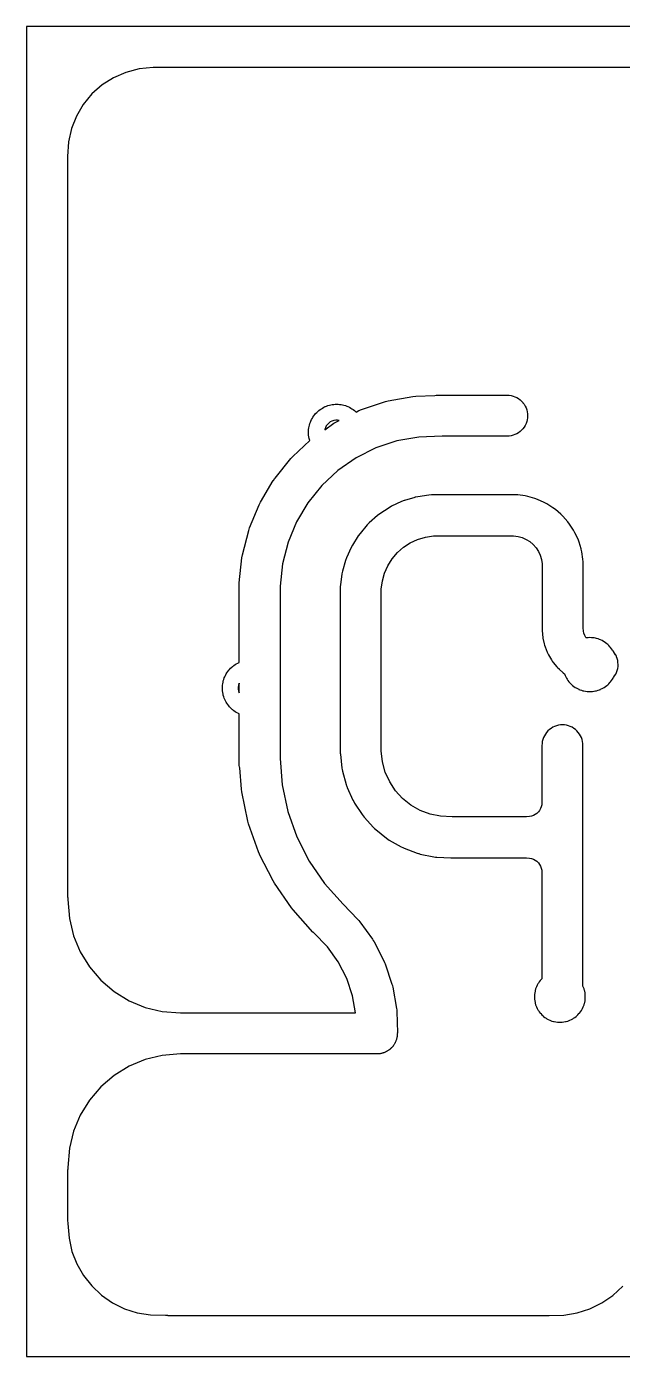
# Model space of a CAD drawing. Header units: inches. Extents: x -0.5 to 10, y -2.4 to 3.9.
# Drawn here: x 5.189 to 6.92, y -0.011 to 3.849 of the extents above; entities that cross this region are included whole.
import ezdxf

# ---------------------------------------------------------------- set-up
doc = ezdxf.new("R2010")
doc.units = ezdxf.units.IN

msp = doc.modelspace()

# ---------------------------------------------------------------- linework, layer by layer
for points in [[(9.9931, 3.8488), (5.19, 3.8488), (5.189951, 3.848798), (5.189902, 3.84879), (5.189855, 3.848778), (5.189809, 3.848762), (5.189764, 3.848741), (5.189722, 3.848716), (5.189683, 3.848687), (5.189646, 3.848654), (5.189613, 3.848617), (5.189584, 3.848578), (5.189559, 3.848536), (5.189538, 3.848491), (5.189522, 3.848445), (5.18951, 3.848398), (5.189502, 3.848349), (5.1895, 3.8483), (5.1895, -0.01), (5.189502, -0.010049), (5.18951, -0.010098), (5.189522, -0.010145), (5.189538, -0.010191), (5.189559, -0.010236), (5.189584, -0.010278), (5.189613, -0.010317), (5.189646, -0.010354), (5.189683, -0.010387), (5.189722, -0.010416), (5.189764, -0.010441), (5.189809, -0.010462), (5.189855, -0.010478), (5.189902, -0.01049), (5.189951, -0.010498), (5.19, -0.0105), (9.9931, -0.0105)], [(8.114322, 3.7297), (5.55754, 3.7297), (5.516041, 3.725773), (5.477999, 3.716002), (5.441954, 3.700399), (5.408793, 3.67935), (5.379333, 3.653373), (5.354299, 3.623107), (5.334309, 3.589297), (5.319853, 3.552776), (5.311289, 3.514444), (5.3086, 3.471636), (5.3086, 1.32214), (5.308818, 1.321193), (5.308823, 1.321167), (5.308826, 1.321144), (5.309564, 1.315397), (5.309565, 1.315384), (5.309566, 1.315372), (5.313926, 1.259974), (5.325805, 1.210496), (5.345277, 1.163486), (5.371863, 1.120101), (5.404909, 1.081409), (5.443601, 1.048363), (5.486986, 1.021777), (5.533996, 1.002305), (5.583474, 0.990426), (5.63654, 0.98625), (6.145114, 0.98625), (6.13631, 1.035894), (6.119204, 1.08665), (6.094726, 1.134291), (6.063412, 1.177768), (6.022877, 1.219313), (6.022871, 1.219319), (6.02286, 1.219331), (6.022107, 1.220182), (6.021306, 1.220988), (6.021296, 1.220997), (6.021289, 1.221005), (5.963307, 1.285261), (5.963299, 1.28527), (5.963286, 1.285286), (5.958473, 1.291383), (5.958462, 1.291396), (5.958453, 1.291409), (5.909408, 1.36272), (5.909398, 1.362734), (5.90939, 1.362747), (5.905419, 1.369422), (5.90541, 1.369439), (5.905403, 1.369451), (5.866141, 1.446581), (5.866133, 1.446596), (5.866127, 1.446611), (5.863066, 1.453749), (5.86306, 1.453766), (5.863054, 1.45378), (5.834254, 1.535396), (5.83425, 1.535408), (5.834244, 1.535427), (5.832147, 1.542905), (5.832142, 1.542926), (5.832139, 1.542937), (5.814299, 1.627627), (5.814296, 1.627646), (5.814294, 1.627659), (5.813196, 1.635348), (5.813194, 1.635366), (5.813193, 1.63538), (5.808473, 1.697371), (5.8079, 1.699658), (5.807894, 1.699683), (5.80789, 1.699707), (5.80704, 1.705439), (5.807037, 1.705461), (5.807035, 1.705488), (5.806751, 1.711275), (5.80675, 1.71129), (5.80675, 1.7113), (5.80675, 1.719996), (5.806622, 1.721679), (5.806621, 1.72169), (5.806621, 1.721698), (5.80645, 1.726181), (5.80645, 1.7262), (5.806451, 1.726225), (5.806735, 1.732012), (5.806737, 1.732039), (5.80674, 1.732061), (5.80675, 1.73213), (5.80675, 1.854414), (5.802595, 1.85633), (5.802575, 1.856339), (5.80256, 1.856348), (5.798514, 1.858613), (5.798505, 1.858618), (5.798497, 1.858623), (5.795554, 1.860427), (5.795547, 1.860431), (5.795537, 1.860437), (5.791682, 1.863013), (5.791668, 1.863023), (5.79165, 1.863037), (5.788009, 1.865907), (5.787999, 1.865916), (5.787994, 1.865919), (5.785369, 1.868161), (5.785366, 1.868164), (5.785354, 1.868175), (5.78195, 1.871322), (5.781935, 1.871335), (5.781922, 1.87135), (5.778775, 1.874754), (5.778764, 1.874766), (5.778761, 1.874769), (5.776519, 1.877394), (5.776516, 1.877399), (5.776507, 1.877409), (5.773637, 1.88105), (5.773623, 1.881068), (5.773613, 1.881082), (5.771037, 1.884937), (5.771031, 1.884947), (5.771027, 1.884954), (5.769223, 1.887897), (5.769218, 1.887905), (5.769213, 1.887914), (5.766948, 1.89196), (5.766939, 1.891975), (5.76693, 1.891995), (5.764989, 1.896205), (5.764986, 1.896212), (5.764981, 1.896223), (5.76366, 1.899413), (5.76366, 1.899413), (5.763653, 1.899431), (5.762048, 1.903781), (5.762041, 1.903802), (5.762036, 1.903818), (5.760777, 1.908281), (5.760775, 1.908289), (5.760772, 1.9083), (5.759966, 1.911657), (5.759963, 1.91167), (5.759962, 1.911676), (5.759057, 1.916223), (5.759055, 1.916238), (5.759051, 1.916262), (5.758506, 1.920867), (5.758505, 1.920874), (5.758504, 1.920886), (5.758234, 1.924328), (5.758233, 1.924341), (5.758232, 1.924347), (5.75805, 1.92898), (5.75805, 1.929), (5.75805, 1.92902), (5.758232, 1.933653), (5.758233, 1.933659), (5.758234, 1.933672), (5.758504, 1.937114), (5.758505, 1.937126), (5.758506, 1.937133), (5.759051, 1.941738), (5.759055, 1.941762), (5.759057, 1.941777), (5.759962, 1.946324), (5.759963, 1.94633), (5.759966, 1.946343), (5.760772, 1.9497), (5.760775, 1.949711), (5.760777, 1.949719), (5.762036, 1.954182), (5.762041, 1.954198), (5.762048, 1.954219), (5.763653, 1.958569), (5.76366, 1.958587), (5.764981, 1.961777), (5.764986, 1.961788), (5.764989, 1.961795), (5.76693, 1.966005), (5.766939, 1.966025), (5.766948, 1.96604), (5.769213, 1.970086), (5.769218, 1.970095), (5.769223, 1.970103), (5.771027, 1.973046), (5.771031, 1.973053), (5.771037, 1.973063), (5.773613, 1.976918), (5.773623, 1.976932), (5.773637, 1.97695), (5.776507, 1.980591), (5.776516, 1.980601), (5.776519, 1.980606), (5.778761, 1.983231), (5.778764, 1.983234), (5.778775, 1.983246), (5.781922, 1.98665), (5.781935, 1.986665), (5.78195, 1.986678), (5.785354, 1.989825), (5.785366, 1.989836), (5.785369, 1.989839), (5.787994, 1.992081), (5.787999, 1.992084), (5.788009, 1.992093), (5.79165, 1.994963), (5.791668, 1.994977), (5.791682, 1.994987), (5.795537, 1.997563), (5.795547, 1.997569), (5.795554, 1.997573), (5.798497, 1.999377), (5.798505, 1.999382), (5.798514, 1.999387), (5.80256, 2.001652), (5.802575, 2.001661), (5.802595, 2.00167), (5.80675, 2.003586), (5.80675, 2.2283), (5.80675, 2.22831), (5.806751, 2.228325), (5.806764, 2.228588), (5.806753, 2.228851), (5.806753, 2.228875), (5.806754, 2.2289), (5.806907, 2.231505), (5.807035, 2.234112), (5.807037, 2.234139), (5.80704, 2.234161), (5.807078, 2.234422), (5.807094, 2.234685), (5.807095, 2.234696), (5.807096, 2.234709), (5.814929, 2.307067), (5.814931, 2.307084), (5.814934, 2.307103), (5.816437, 2.315397), (5.816442, 2.315419), (5.816445, 2.315432), (5.834501, 2.385937), (5.834507, 2.385961), (5.834511, 2.385972), (5.837178, 2.393965), (5.837184, 2.393981), (5.837191, 2.393998), (5.865098, 2.461216), (5.865106, 2.461234), (5.865113, 2.461249), (5.868891, 2.46878), (5.868898, 2.468794), (5.868908, 2.468812), (5.906098, 2.531373), (5.906106, 2.531385), (5.906118, 2.531403), (5.910929, 2.538321), (5.910937, 2.538332), (5.910951, 2.538349), (5.956667, 2.594981), (5.956679, 2.594995), (5.95669, 2.595008), (5.962438, 2.60117), (5.962453, 2.601186), (5.962463, 2.601195), (6.011909, 2.64715), (6.010987, 2.650419), (6.010982, 2.650438), (6.010169, 2.653825), (6.010168, 2.653827), (6.010164, 2.653845), (6.00926, 2.658392), (6.009256, 2.658414), (6.009254, 2.658431), (6.008709, 2.663035), (6.008708, 2.663043), (6.008707, 2.663055), (6.008434, 2.666528), (6.008433, 2.666541), (6.008432, 2.666547), (6.00825, 2.67118), (6.00825, 2.6712), (6.00825, 2.67122), (6.008432, 2.675853), (6.008433, 2.675859), (6.008434, 2.675872), (6.008707, 2.679345), (6.008708, 2.679357), (6.008709, 2.679365), (6.009254, 2.683969), (6.009256, 2.683986), (6.00926, 2.684008), (6.010164, 2.688555), (6.010168, 2.688573), (6.010169, 2.688575), (6.010982, 2.691962), (6.010982, 2.691962), (6.010987, 2.691981), (6.012245, 2.696443), (6.012251, 2.696462), (6.012258, 2.696481), (6.013862, 2.700831), (6.013865, 2.700839), (6.01387, 2.700849), (6.015203, 2.704067), (6.015208, 2.704079), (6.01521, 2.704085), (6.017152, 2.708296), (6.017159, 2.70831), (6.017169, 2.708331), (6.019435, 2.712376), (6.01944, 2.712386), (6.019445, 2.712393), (6.021265, 2.715364), (6.021275, 2.71538), (6.021276, 2.71538), (6.023852, 2.719235), (6.023861, 2.719249), (6.023875, 2.719267), (6.026745, 2.722908), (6.026754, 2.722919), (6.026758, 2.722923), (6.02902, 2.725572), (6.029033, 2.725587), (6.03218, 2.728992), (6.032194, 2.729006), (6.032208, 2.72902), (6.035613, 2.732167), (6.035613, 2.732167), (6.035628, 2.73218), (6.038277, 2.734442), (6.038281, 2.734446), (6.038292, 2.734455), (6.041933, 2.737325), (6.041951, 2.737339), (6.041965, 2.737348), (6.04582, 2.739924), (6.04582, 2.739925), (6.045836, 2.739935), (6.048807, 2.741755), (6.048814, 2.74176), (6.048824, 2.741765), (6.052869, 2.744031), (6.05289, 2.744041), (6.052904, 2.744048), (6.057115, 2.74599), (6.057121, 2.745992), (6.057133, 2.745997), (6.060351, 2.74733), (6.060361, 2.747335), (6.060369, 2.747338), (6.064719, 2.748942), (6.064738, 2.748949), (6.064757, 2.748955), (6.069219, 2.750213), (6.069238, 2.750218), (6.072625, 2.751031), (6.072627, 2.751032), (6.072645, 2.751036), (6.077192, 2.75194), (6.077214, 2.751944), (6.077231, 2.751946), (6.081835, 2.752491), (6.081843, 2.752492), (6.081855, 2.752493), (6.085328, 2.752766), (6.085341, 2.752767), (6.085347, 2.752768), (6.08998, 2.75295), (6.09, 2.75295), (6.09002, 2.75295), (6.094653, 2.752768), (6.094659, 2.752767), (6.094672, 2.752766), (6.098145, 2.752493), (6.098157, 2.752492), (6.098165, 2.752491), (6.102769, 2.751946), (6.102786, 2.751944), (6.102808, 2.75194), (6.107355, 2.751036), (6.107373, 2.751032), (6.107375, 2.751031), (6.110762, 2.750218), (6.110762, 2.750218), (6.110781, 2.750213), (6.115243, 2.748955), (6.115262, 2.748949), (6.115281, 2.748942), (6.119631, 2.747338), (6.119639, 2.747335), (6.119649, 2.74733), (6.122867, 2.745997), (6.122879, 2.745992), (6.122885, 2.74599), (6.127096, 2.744048), (6.12711, 2.744041), (6.127131, 2.744031), (6.131176, 2.741765), (6.131186, 2.74176), (6.131193, 2.741755), (6.134164, 2.739935), (6.13418, 2.739925), (6.13418, 2.739924), (6.138035, 2.737348), (6.138049, 2.737339), (6.138067, 2.737325), (6.141708, 2.734455), (6.141719, 2.734446), (6.141723, 2.734442), (6.144372, 2.73218), (6.144387, 2.732167), (6.146435, 2.730274), (6.154641, 2.734373), (6.154655, 2.734379), (6.154673, 2.734387), (6.162461, 2.737605), (6.162477, 2.737611), (6.162494, 2.737617), (6.231572, 2.760537), (6.231589, 2.760543), (6.231607, 2.760548), (6.239773, 2.762624), (6.239791, 2.762628), (6.239808, 2.762631), (6.311445, 2.775486), (6.311463, 2.775489), (6.31148, 2.775491), (6.319859, 2.776384), (6.319877, 2.776385), (6.319895, 2.776386), (6.375093, 2.778305), (6.378839, 2.77886), (6.378861, 2.778863), (6.378888, 2.778865), (6.384675, 2.779149), (6.38469, 2.77915), (6.3847, 2.77915), (6.5849, 2.77915), (6.58491, 2.77915), (6.584925, 2.779149), (6.590712, 2.778865), (6.590739, 2.778863), (6.590761, 2.77886), (6.596493, 2.77801), (6.596517, 2.778006), (6.596542, 2.778), (6.602163, 2.776592), (6.602189, 2.776585), (6.60221, 2.776578), (6.607666, 2.774626), (6.60769, 2.774616), (6.607711, 2.774607), (6.61295, 2.772129), (6.612972, 2.772118), (6.612993, 2.772106), (6.617963, 2.769127), (6.617981, 2.769116), (6.618004, 2.7691), (6.622659, 2.765648), (6.622677, 2.765634), (6.622697, 2.765617), (6.62699, 2.761725), (6.627008, 2.761708), (6.627025, 2.76169), (6.630917, 2.757397), (6.630934, 2.757377), (6.630948, 2.757359), (6.6344, 2.752704), (6.634416, 2.752681), (6.634427, 2.752663), (6.637406, 2.747693), (6.637418, 2.747672), (6.637429, 2.74765), (6.639907, 2.742411), (6.639916, 2.74239), (6.639926, 2.742366), (6.641878, 2.73691), (6.641885, 2.736889), (6.641892, 2.736863), (6.6433, 2.731242), (6.643306, 2.731217), (6.64331, 2.731193), (6.64416, 2.725461), (6.644163, 2.725439), (6.644165, 2.725412), (6.644449, 2.719625), (6.64445, 2.7196), (6.644449, 2.719575), (6.644165, 2.713788), (6.644163, 2.713761), (6.64416, 2.713739), (6.64331, 2.708007), (6.643306, 2.707983), (6.6433, 2.707958), (6.641892, 2.702337), (6.641885, 2.702311), (6.641878, 2.70229), (6.639926, 2.696834), (6.639916, 2.69681), (6.639907, 2.696789), (6.637429, 2.69155), (6.637418, 2.691528), (6.637406, 2.691507), (6.634427, 2.686537), (6.634416, 2.686519), (6.6344, 2.686496), (6.630948, 2.681841), (6.630934, 2.681823), (6.630917, 2.681803), (6.627025, 2.67751), (6.627008, 2.677492), (6.62699, 2.677475), (6.622697, 2.673583), (6.622677, 2.673566), (6.622659, 2.673552), (6.618004, 2.6701), (6.617981, 2.670084), (6.617963, 2.670073), (6.612993, 2.667094), (6.612972, 2.667082), (6.61295, 2.667071), (6.607711, 2.664593), (6.60769, 2.664584), (6.607666, 2.664574), (6.60221, 2.662622), (6.602189, 2.662615), (6.602163, 2.662608), (6.596542, 2.6612), (6.596517, 2.661194), (6.596493, 2.66119), (6.590761, 2.66034), (6.590739, 2.660337), (6.590712, 2.660335), (6.584925, 2.660051), (6.58491, 2.66005), (6.5849, 2.66005), (6.398728, 2.66005), (6.396793, 2.659887), (6.396781, 2.659887), (6.396768, 2.659886), (6.328288, 2.657506), (6.265036, 2.646156), (6.204044, 2.625919), (6.146554, 2.597206), (6.093735, 2.560603), (6.046664, 2.516855), (6.006298, 2.466853), (5.973461, 2.411614), (5.948821, 2.352264), (5.932879, 2.290013), (5.92585, 2.225086), (5.92585, 1.724524), (5.931651, 1.648336), (5.947873, 1.571327), (5.974061, 1.497113), (6.009762, 1.426978), (6.054359, 1.362135), (6.108934, 1.301656), (6.151761, 1.257762), (6.151763, 1.25776), (6.151773, 1.257748), (6.154724, 1.25449), (6.154736, 1.254477), (6.154748, 1.254462), (6.157448, 1.250993), (6.15745, 1.25099), (6.157459, 1.250978), (6.193976, 1.200276), (6.193984, 1.200264), (6.193987, 1.200261), (6.196431, 1.196585), (6.196442, 1.196568), (6.196451, 1.196553), (6.198613, 1.192704), (6.198616, 1.192699), (6.198622, 1.192688), (6.227178, 1.137111), (6.227183, 1.137101), (6.227186, 1.137095), (6.229055, 1.133095), (6.229063, 1.133077), (6.22907, 1.133061), (6.230635, 1.128933), (6.230638, 1.128926), (6.230641, 1.128916), (6.250597, 1.069705), (6.250601, 1.069691), (6.250603, 1.069687), (6.251855, 1.065454), (6.251861, 1.065433), (6.251865, 1.065418), (6.252797, 1.061103), (6.252797, 1.061103), (6.252801, 1.061085), (6.263712, 0.999561), (6.263715, 0.999543), (6.264323, 0.99517), (6.264326, 0.995148), (6.264327, 0.995133), (6.264606, 0.990728), (6.264607, 0.990723), (6.264607, 0.990709), (6.26623, 0.928247), (6.26623, 0.928234), (6.26623, 0.928222), (6.266213, 0.927473), (6.266249, 0.926725), (6.26625, 0.9267), (6.266249, 0.926675), (6.266145, 0.924553), (6.266096, 0.922429), (6.266095, 0.922405), (6.266092, 0.92238), (6.266002, 0.921636), (6.265965, 0.920888), (6.265963, 0.920861), (6.26596, 0.920839), (6.265648, 0.918737), (6.265391, 0.916627), (6.265388, 0.916607), (6.265383, 0.916579), (6.26522, 0.915848), (6.26511, 0.915107), (6.265106, 0.915083), (6.2651, 0.915058), (6.264584, 0.912997), (6.264121, 0.910923), (6.264115, 0.910899), (6.264108, 0.910876), (6.263874, 0.910164), (6.263692, 0.909437), (6.263685, 0.909411), (6.263678, 0.90939), (6.262962, 0.90739), (6.262299, 0.905371), (6.26229, 0.905348), (6.262281, 0.905325), (6.261978, 0.90464), (6.261726, 0.903934), (6.261716, 0.90391), (6.261707, 0.903889), (6.260799, 0.901968), (6.25994, 0.900024), (6.259929, 0.9), (6.259918, 0.89998), (6.25955, 0.899328), (6.259229, 0.89865), (6.259218, 0.898628), (6.259206, 0.898607), (6.258114, 0.896784), (6.257069, 0.894934), (6.257057, 0.894914), (6.257043, 0.894893), (6.256612, 0.894279), (6.256227, 0.893637), (6.256216, 0.893619), (6.2562, 0.893596), (6.254934, 0.891889), (6.253713, 0.89015), (6.253698, 0.89013), (6.253683, 0.890111), (6.253194, 0.889543), (6.252748, 0.888941), (6.252734, 0.888923), (6.252717, 0.888903), (6.25129, 0.887329), (6.249904, 0.885718), (6.249889, 0.885701), (6.24987, 0.885682), (6.249328, 0.885165), (6.248825, 0.88461), (6.248808, 0.884592), (6.24879, 0.884575), (6.247216, 0.883148), (6.245679, 0.88168), (6.245661, 0.881664), (6.245642, 0.881648), (6.245052, 0.881186), (6.244497, 0.880683), (6.244477, 0.880666), (6.244459, 0.880652), (6.242752, 0.879386), (6.241079, 0.878077), (6.241061, 0.878063), (6.241039, 0.878048), (6.240406, 0.877646), (6.239804, 0.8772), (6.239781, 0.877184), (6.239763, 0.877173), (6.237941, 0.87608), (6.236147, 0.874941), (6.236125, 0.874928), (6.236105, 0.874917), (6.235436, 0.874579), (6.234793, 0.874194), (6.234772, 0.874182), (6.23475, 0.874171), (6.232829, 0.873262), (6.230932, 0.872304), (6.23091, 0.872293), (6.230887, 0.872284), (6.230189, 0.872013), (6.229511, 0.871693), (6.22949, 0.871684), (6.229466, 0.871674), (6.227465, 0.870958), (6.225484, 0.870191), (6.225461, 0.870183), (6.225437, 0.870175), (6.224715, 0.869974), (6.22401, 0.869722), (6.223989, 0.869715), (6.223963, 0.869708), (6.221902, 0.869191), (6.219854, 0.868622), (6.219833, 0.868616), (6.219807, 0.868611), (6.219068, 0.868482), (6.218342, 0.8683), (6.218317, 0.868294), (6.218293, 0.86829), (6.216192, 0.867978), (6.214098, 0.867612), (6.214073, 0.867608), (6.21405, 0.867606), (6.213303, 0.86755), (6.212561, 0.86744), (6.212539, 0.867437), (6.212512, 0.867435), (6.21039, 0.867331), (6.208271, 0.867171), (6.208244, 0.86717), (6.208222, 0.86717), (6.207473, 0.867187), (6.206725, 0.867151), (6.20671, 0.86715), (6.2067, 0.86715), (5.63654, 0.86715), (5.583474, 0.862974), (5.533996, 0.851095), (5.486986, 0.831623), (5.443601, 0.805037), (5.404909, 0.771991), (5.371863, 0.733299), (5.345277, 0.689914), (5.325805, 0.642904), (5.313926, 0.593426), (5.309566, 0.538028), (5.309565, 0.538016), (5.309564, 0.538003), (5.308826, 0.532256), (5.308823, 0.532233), (5.308818, 0.532207), (5.3086, 0.53126), (5.3086, 0.382643), (5.3086, 0.382642), (5.308606, 0.382617), (5.30861, 0.382593), (5.30946, 0.376861), (5.309463, 0.376839), (5.309465, 0.376812), (5.309524, 0.375621), (5.309544, 0.37558), (5.309562, 0.375535), (5.309575, 0.375486), (5.309584, 0.375437), (5.309586, 0.375414), (5.312795, 0.332243), (5.321373, 0.294337), (5.33546, 0.258116), (5.354746, 0.224376), (5.378808, 0.193857), (5.407118, 0.16723), (5.439052, 0.14508), (5.47391, 0.127895), (5.510925, 0.116051), (5.549287, 0.109808), (5.592575, 0.109245), (5.592589, 0.109245), (5.5926, 0.109244), (5.598383, 0.108884), (5.598408, 0.108882), (5.598432, 0.108879), (5.600158, 0.1086), (6.70618, 0.1086), (6.706887, 0.108644), (6.706898, 0.108644), (6.706911, 0.108645), (6.750189, 0.109218), (6.788539, 0.115469), (6.825544, 0.127319), (6.860391, 0.144509), (6.892315, 0.16666), (6.920615, 0.193286)]]:
    msp.add_lwpolyline(points)
for points in [[(6.097591, 2.705881), (6.092789, 2.706641), (6.087211, 2.706641), (6.081701, 2.705769), (6.076395, 2.704045), (6.071425, 2.701512), (6.066912, 2.698233), (6.062967, 2.694288), (6.059688, 2.689775), (6.057155, 2.684805), (6.055431, 2.679499), (6.055336, 2.678896), (6.082216, 2.697524), (6.082234, 2.697536), (6.082247, 2.697544), (6.089497, 2.701837), (6.089514, 2.701846), (6.089528, 2.701854)], [(6.10045, 2.22051), (6.10045, 2.22051), (6.10045, 2.2205), (6.10045, 1.7435), (6.10045, 1.74349), (6.100451, 1.743475), (6.100468, 1.743119), (6.100455, 1.742763), (6.100455, 1.74274), (6.100456, 1.742714), (6.100611, 1.740202), (6.100735, 1.737688), (6.100737, 1.737661), (6.10074, 1.737639), (6.100792, 1.737286), (6.100814, 1.73693), (6.100816, 1.73691), (6.100816, 1.736906), (6.105265, 1.696976), (6.105266, 1.696968), (6.105268, 1.696957), (6.105962, 1.692372), (6.105964, 1.692358), (6.105969, 1.692334), (6.107021, 1.687818), (6.107023, 1.687807), (6.107025, 1.687799), (6.117666, 1.649057), (6.117668, 1.649051), (6.117672, 1.649038), (6.119074, 1.644619), (6.119081, 1.644599), (6.119087, 1.644582), (6.120832, 1.640286), (6.120834, 1.640282), (6.12084, 1.640268), (6.13741, 1.603668), (6.137414, 1.603661), (6.137419, 1.60365), (6.139495, 1.599505), (6.139504, 1.599488), (6.139514, 1.59947), (6.14191, 1.595501), (6.141916, 1.595491), (6.14192, 1.595484), (6.164012, 1.561926), (6.164017, 1.561918), (6.164023, 1.56191), (6.166722, 1.558141), (6.166734, 1.558126), (6.166747, 1.55811), (6.169734, 1.554563), (6.169737, 1.554559), (6.169747, 1.554549), (6.196816, 1.52486), (6.196825, 1.52485), (6.196829, 1.524846), (6.200085, 1.521545), (6.200101, 1.52153), (6.200114, 1.521518), (6.203619, 1.518483), (6.203626, 1.518477), (6.203634, 1.51847), (6.235014, 1.493382), (6.23502, 1.493377), (6.23503, 1.49337), (6.238762, 1.490619), (6.238778, 1.490607), (6.238795, 1.490597), (6.242731, 1.488147), (6.242742, 1.488141), (6.242748, 1.488137), (6.277667, 1.468267), (6.277684, 1.468257), (6.277684, 1.468257), (6.281801, 1.466124), (6.28182, 1.466115), (6.281836, 1.466107), (6.286108, 1.464304), (6.286121, 1.464298), (6.286126, 1.464296), (6.323723, 1.450133), (6.323734, 1.450129), (6.323742, 1.450126), (6.328141, 1.448663), (6.328164, 1.448656), (6.328179, 1.448653), (6.33268, 1.447539), (6.332685, 1.447538), (6.332699, 1.447535), (6.372049, 1.439427), (6.372062, 1.439425), (6.372068, 1.439424), (6.376643, 1.438667), (6.376661, 1.438664), (6.376682, 1.438662), (6.381301, 1.438267), (6.381306, 1.438266), (6.381321, 1.438265), (6.421455, 1.436413), (6.421468, 1.436413), (6.421479, 1.436413), (6.422828, 1.436417), (6.424175, 1.436351), (6.42419, 1.43635), (6.4242, 1.43635), (6.641774, 1.43635), (6.650262, 1.435858), (6.656069, 1.434672), (6.661625, 1.432673), (6.666836, 1.429896), (6.671593, 1.426399), (6.675799, 1.422255), (6.679367, 1.41755), (6.682221, 1.412381), (6.684303, 1.406856), (6.68557, 1.401089), (6.68615, 1.393053), (6.68615, 1.085613), (6.685924, 1.085404), (6.685909, 1.085391), (6.685896, 1.085376), (6.682749, 1.081972), (6.682743, 1.081966), (6.682735, 1.081957), (6.681268, 1.080239), (6.681264, 1.080234), (6.681256, 1.080224), (6.678385, 1.076582), (6.678374, 1.076568), (6.678362, 1.076551), (6.675786, 1.072695), (6.675776, 1.07268), (6.675775, 1.072679), (6.674595, 1.070752), (6.67459, 1.070745), (6.674585, 1.070735), (6.672319, 1.06669), (6.672308, 1.066669), (6.672301, 1.066655), (6.67036, 1.062444), (6.670358, 1.062438), (6.670352, 1.062426), (6.669488, 1.060339), (6.669482, 1.060324), (6.669481, 1.06032), (6.667876, 1.05597), (6.667871, 1.055955), (6.667864, 1.055933), (6.666605, 1.051471), (6.666603, 1.051462), (6.6666, 1.051452), (6.666073, 1.049254), (6.666069, 1.049238), (6.666068, 1.049235), (6.665164, 1.044688), (6.665161, 1.044672), (6.665158, 1.044649), (6.664613, 1.040044), (6.664612, 1.040037), (6.664611, 1.040025), (6.664434, 1.037772), (6.664433, 1.037759), (6.664432, 1.037753), (6.66425, 1.03312), (6.66425, 1.0331), (6.66425, 1.03308), (6.664432, 1.028447), (6.664433, 1.028441), (6.664434, 1.028428), (6.664611, 1.026175), (6.664612, 1.026163), (6.664613, 1.026156), (6.665158, 1.021551), (6.665161, 1.021528), (6.665164, 1.021512), (6.666068, 1.016965), (6.666069, 1.016962), (6.666073, 1.016946), (6.6666, 1.014748), (6.666603, 1.014738), (6.666605, 1.014729), (6.667864, 1.010267), (6.667871, 1.010245), (6.667876, 1.01023), (6.669481, 1.00588), (6.669482, 1.005876), (6.669488, 1.005861), (6.670352, 1.003774), (6.670358, 1.003762), (6.67036, 1.003756), (6.672301, 0.999545), (6.672308, 0.999531), (6.672319, 0.99951), (6.674585, 0.995465), (6.67459, 0.995455), (6.674595, 0.995448), (6.675775, 0.993521), (6.675776, 0.99352), (6.675786, 0.993505), (6.678362, 0.989649), (6.678374, 0.989632), (6.678385, 0.989618), (6.681256, 0.985976), (6.681264, 0.985966), (6.681268, 0.985961), (6.682735, 0.984243), (6.682743, 0.984234), (6.682749, 0.984228), (6.685896, 0.980824), (6.685909, 0.980809), (6.685924, 0.980796), (6.689328, 0.977649), (6.689334, 0.977643), (6.689343, 0.977635), (6.691061, 0.976168), (6.691066, 0.976164), (6.691076, 0.976156), (6.694718, 0.973285), (6.694732, 0.973274), (6.694749, 0.973262), (6.698605, 0.970686), (6.69862, 0.970676), (6.698621, 0.970675), (6.700548, 0.969495), (6.700555, 0.96949), (6.700565, 0.969485), (6.70461, 0.967219), (6.704631, 0.967208), (6.704645, 0.967201), (6.708856, 0.96526), (6.708862, 0.965258), (6.708874, 0.965252), (6.710961, 0.964388), (6.710976, 0.964382), (6.71098, 0.964381), (6.71533, 0.962776), (6.715345, 0.962771), (6.715367, 0.962764), (6.719829, 0.961505), (6.719838, 0.961503), (6.719848, 0.9615), (6.722046, 0.960973), (6.722062, 0.960969), (6.722065, 0.960968), (6.726612, 0.960064), (6.726628, 0.960061), (6.726651, 0.960058), (6.731256, 0.959513), (6.731263, 0.959512), (6.731275, 0.959511), (6.733528, 0.959334), (6.733541, 0.959333), (6.733547, 0.959332), (6.73818, 0.95915), (6.7382, 0.95915), (6.73822, 0.95915), (6.742853, 0.959332), (6.742859, 0.959333), (6.742872, 0.959334), (6.745125, 0.959511), (6.745137, 0.959512), (6.745144, 0.959513), (6.749749, 0.960058), (6.749772, 0.960061), (6.749788, 0.960064), (6.754335, 0.960968), (6.754338, 0.960969), (6.754354, 0.960973), (6.756552, 0.9615), (6.756562, 0.961503), (6.756571, 0.961505), (6.761033, 0.962764), (6.761055, 0.962771), (6.76107, 0.962776), (6.76542, 0.964381), (6.765424, 0.964382), (6.765439, 0.964388), (6.767526, 0.965252), (6.767538, 0.965258), (6.767544, 0.96526), (6.771755, 0.967201), (6.771769, 0.967208), (6.77179, 0.967219), (6.775835, 0.969485), (6.775845, 0.96949), (6.775852, 0.969495), (6.777779, 0.970675), (6.77778, 0.970676), (6.777795, 0.970686), (6.781651, 0.973262), (6.781668, 0.973274), (6.781682, 0.973285), (6.785324, 0.976156), (6.785334, 0.976164), (6.785339, 0.976168), (6.787057, 0.977635), (6.787066, 0.977643), (6.787072, 0.977649), (6.790476, 0.980796), (6.790491, 0.980809), (6.790504, 0.980824), (6.793651, 0.984228), (6.793657, 0.984234), (6.793665, 0.984243), (6.795132, 0.985961), (6.795136, 0.985966), (6.795144, 0.985976), (6.798015, 0.989618), (6.798026, 0.989632), (6.798038, 0.989649), (6.800614, 0.993505), (6.800624, 0.99352), (6.800625, 0.993521), (6.801805, 0.995448), (6.80181, 0.995455), (6.801815, 0.995465), (6.804081, 0.99951), (6.804092, 0.999531), (6.804099, 0.999545), (6.80604, 1.003756), (6.806042, 1.003762), (6.806048, 1.003774), (6.806912, 1.005861), (6.806918, 1.005876), (6.806919, 1.00588), (6.808524, 1.01023), (6.808529, 1.010245), (6.808536, 1.010267), (6.809795, 1.014729), (6.809797, 1.014738), (6.8098, 1.014748), (6.810327, 1.016946), (6.810331, 1.016962), (6.810332, 1.016965), (6.811236, 1.021512), (6.811239, 1.021528), (6.811242, 1.021551), (6.811787, 1.026156), (6.811788, 1.026163), (6.811789, 1.026175), (6.811966, 1.028428), (6.811967, 1.028441), (6.811968, 1.028447), (6.81215, 1.03308), (6.81215, 1.0331), (6.81215, 1.03312), (6.811968, 1.037753), (6.811967, 1.037759), (6.811966, 1.037772), (6.811789, 1.040025), (6.811788, 1.040037), (6.811787, 1.040044), (6.811242, 1.044649), (6.811239, 1.044672), (6.811236, 1.044688), (6.810332, 1.049235), (6.810331, 1.049238), (6.810327, 1.049254), (6.8098, 1.051452), (6.809797, 1.051462), (6.809795, 1.051471), (6.808536, 1.055933), (6.808529, 1.055955), (6.808524, 1.05597), (6.806919, 1.06032), (6.806918, 1.060324), (6.806912, 1.060339), (6.806048, 1.062426), (6.806042, 1.062438), (6.80604, 1.062444), (6.80525, 1.064157), (6.80525, 1.7627), (6.80525, 1.76271), (6.805249, 1.762725), (6.804965, 1.768512), (6.804963, 1.768539), (6.80496, 1.768561), (6.80411, 1.774293), (6.804106, 1.774317), (6.8041, 1.774342), (6.802692, 1.779963), (6.802685, 1.779989), (6.802678, 1.78001), (6.800726, 1.785466), (6.800716, 1.78549), (6.800707, 1.785511), (6.798229, 1.79075), (6.798218, 1.790772), (6.798206, 1.790793), (6.795227, 1.795763), (6.795216, 1.795781), (6.7952, 1.795804), (6.791748, 1.800459), (6.791734, 1.800477), (6.791717, 1.800497), (6.787825, 1.80479), (6.787808, 1.804808), (6.78779, 1.804825), (6.783497, 1.808717), (6.783477, 1.808734), (6.783459, 1.808748), (6.778804, 1.8122), (6.778781, 1.812216), (6.778763, 1.812227), (6.773793, 1.815206), (6.773772, 1.815218), (6.77375, 1.815229), (6.768511, 1.817707), (6.76849, 1.817716), (6.768466, 1.817726), (6.76301, 1.819678), (6.762989, 1.819685), (6.762963, 1.819692), (6.757342, 1.8211), (6.757317, 1.821106), (6.757293, 1.82111), (6.751561, 1.82196), (6.751539, 1.821963), (6.751512, 1.821965), (6.745725, 1.822249), (6.7457, 1.82225), (6.745675, 1.822249), (6.739888, 1.821965), (6.739861, 1.821963), (6.739839, 1.82196), (6.734107, 1.82111), (6.734083, 1.821106), (6.734058, 1.8211), (6.728437, 1.819692), (6.728411, 1.819685), (6.72839, 1.819678), (6.722934, 1.817726), (6.72291, 1.817716), (6.722889, 1.817707), (6.71765, 1.815229), (6.717628, 1.815218), (6.717607, 1.815206), (6.712637, 1.812227), (6.712619, 1.812216), (6.712596, 1.8122), (6.707941, 1.808748), (6.707923, 1.808734), (6.707903, 1.808717), (6.70361, 1.804825), (6.703592, 1.804808), (6.703575, 1.80479), (6.699683, 1.800497), (6.699666, 1.800477), (6.699652, 1.800459), (6.6962, 1.795804), (6.696184, 1.795781), (6.696173, 1.795763), (6.693194, 1.790793), (6.693182, 1.790772), (6.693171, 1.79075), (6.690693, 1.785511), (6.690684, 1.78549), (6.690674, 1.785466), (6.688722, 1.78001), (6.688715, 1.779989), (6.688708, 1.779963), (6.6873, 1.774342), (6.687294, 1.774317), (6.68729, 1.774293), (6.68644, 1.768561), (6.686437, 1.768539), (6.686435, 1.768512), (6.686151, 1.762725), (6.68615, 1.76271), (6.68615, 1.7627), (6.68615, 1.598652), (6.685571, 1.59065), (6.684304, 1.584909), (6.682219, 1.579387), (6.679362, 1.574222), (6.675793, 1.569521), (6.671587, 1.56538), (6.666829, 1.561887), (6.661619, 1.559112), (6.656065, 1.557115), (6.650282, 1.555935), (6.641798, 1.55545), (6.425573, 1.55545), (6.391493, 1.557023), (6.361324, 1.563239), (6.332498, 1.574098), (6.305726, 1.589333), (6.281667, 1.608568), (6.260913, 1.63133), (6.243976, 1.657058), (6.231272, 1.68512), (6.223114, 1.714823), (6.21955, 1.746807), (6.21955, 2.216512), (6.222726, 2.240117), (6.229155, 2.26277), (6.238742, 2.284276), (6.251292, 2.3042), (6.26655, 2.322134), (6.284205, 2.337715), (6.303898, 2.350624), (6.325227, 2.3606), (6.347759, 2.367438), (6.371035, 2.371), (6.396782, 2.371234), (6.398475, 2.371151), (6.39849, 2.37115), (6.3985, 2.37115), (6.603936, 2.37115), (6.616653, 2.369363), (6.628904, 2.36587), (6.640405, 2.360727), (6.651056, 2.353999), (6.660642, 2.345824), (6.668967, 2.336368), (6.675861, 2.325824), (6.681185, 2.314405), (6.684829, 2.302346), (6.68672, 2.28989), (6.68685, 2.273266), (6.68685, 2.0983), (6.68685, 2.09829), (6.686851, 2.098275), (6.687135, 2.092488), (6.687137, 2.092461), (6.68714, 2.092439), (6.6875, 2.090007), (6.687932, 2.082837), (6.687933, 2.08283), (6.687934, 2.082818), (6.688394, 2.078204), (6.688396, 2.078184), (6.688399, 2.078165), (6.68922, 2.073602), (6.689223, 2.073587), (6.689224, 2.073582), (6.692718, 2.057751), (6.69272, 2.057744), (6.692723, 2.057732), (6.693899, 2.053247), (6.693905, 2.053227), (6.693911, 2.05321), (6.695435, 2.048831), (6.695437, 2.048825), (6.695442, 2.048812), (6.70137, 2.033723), (6.701372, 2.033717), (6.701377, 2.033704), (6.703241, 2.029459), (6.70325, 2.029439), (6.703258, 2.029423), (6.705448, 2.025337), (6.705453, 2.025329), (6.705458, 2.02532), (6.713673, 2.011343), (6.713683, 2.011328), (6.713684, 2.011326), (6.716188, 2.007425), (6.7162, 2.007407), (6.716211, 2.007392), (6.719014, 2.003699), (6.719017, 2.003695), (6.719026, 2.003684), (6.729327, 1.991164), (6.729329, 1.991162), (6.729339, 1.991149), (6.732424, 1.987687), (6.732437, 1.987672), (6.732451, 1.987659), (6.735797, 1.984449), (6.735809, 1.984438), (6.735812, 1.984436), (6.747944, 1.973682), (6.747955, 1.973672), (6.747959, 1.973669), (6.75136, 1.970885), (6.752196, 1.96862), (6.752199, 1.968612), (6.752203, 1.968602), (6.753332, 1.965876), (6.753337, 1.965864), (6.75334, 1.965858), (6.755281, 1.961648), (6.75529, 1.961628), (6.755299, 1.961613), (6.757564, 1.957567), (6.757574, 1.95755), (6.759116, 1.955035), (6.759122, 1.955024), (6.759126, 1.955018), (6.761702, 1.951163), (6.761714, 1.951146), (6.761725, 1.951131), (6.764596, 1.94749), (6.764604, 1.94748), (6.764608, 1.947475), (6.766524, 1.945232), (6.766527, 1.945229), (6.766537, 1.945217), (6.769685, 1.941812), (6.769698, 1.941798), (6.769712, 1.941785), (6.773117, 1.938637), (6.773129, 1.938627), (6.773132, 1.938624), (6.775375, 1.936708), (6.77538, 1.936704), (6.77539, 1.936696), (6.779031, 1.933825), (6.779046, 1.933814), (6.779063, 1.933802), (6.782918, 1.931226), (6.782924, 1.931222), (6.782935, 1.931216), (6.78545, 1.929674), (6.785468, 1.929664), (6.785467, 1.929664), (6.789513, 1.927399), (6.789528, 1.92739), (6.789548, 1.927381), (6.793758, 1.92544), (6.793764, 1.925437), (6.793776, 1.925432), (6.796502, 1.924303), (6.796512, 1.924299), (6.79652, 1.924296), (6.80087, 1.922691), (6.800889, 1.922685), (6.800907, 1.922679), (6.80537, 1.92142), (6.805378, 1.921418), (6.805389, 1.921416), (6.808257, 1.920727), (6.808271, 1.920724), (6.808277, 1.920723), (6.812824, 1.919818), (6.812838, 1.919815), (6.812863, 1.919812), (6.817467, 1.919267), (6.817475, 1.919266), (6.817487, 1.919265), (6.820428, 1.919034), (6.820441, 1.919033), (6.820447, 1.919032), (6.82508, 1.91885), (6.8251, 1.91885), (6.82512, 1.91885), (6.829753, 1.919032), (6.829759, 1.919033), (6.829772, 1.919034), (6.832713, 1.919265), (6.832725, 1.919266), (6.832733, 1.919267), (6.837337, 1.919812), (6.837362, 1.919815), (6.837376, 1.919818), (6.841923, 1.920723), (6.841929, 1.920724), (6.841943, 1.920727), (6.844811, 1.921416), (6.844822, 1.921418), (6.84483, 1.92142), (6.849293, 1.922679), (6.849311, 1.922685), (6.84933, 1.922691), (6.85368, 1.924296), (6.853688, 1.924299), (6.853698, 1.924303), (6.856424, 1.925432), (6.856436, 1.925437), (6.856442, 1.92544), (6.860652, 1.927381), (6.860672, 1.92739), (6.860687, 1.927399), (6.864733, 1.929664), (6.86475, 1.929674), (6.867265, 1.931216), (6.867276, 1.931222), (6.867282, 1.931226), (6.871137, 1.933802), (6.871154, 1.933814), (6.871169, 1.933825), (6.87481, 1.936696), (6.87482, 1.936704), (6.874825, 1.936708), (6.877068, 1.938624), (6.877071, 1.938627), (6.877083, 1.938637), (6.880488, 1.941785), (6.880502, 1.941798), (6.880515, 1.941812), (6.883663, 1.945217), (6.883673, 1.945229), (6.883676, 1.945232), (6.885592, 1.947475), (6.885596, 1.94748), (6.885604, 1.94749), (6.888475, 1.951131), (6.888486, 1.951146), (6.888498, 1.951163), (6.891074, 1.955018), (6.891078, 1.955024), (6.891084, 1.955035), (6.892626, 1.95755), (6.892636, 1.957568), (6.892636, 1.957567), (6.893717, 1.959498), (6.893864, 1.959661), (6.893878, 1.959677), (6.893895, 1.959699), (6.897341, 1.964357), (6.897354, 1.964376), (6.897368, 1.964398), (6.900341, 1.969372), (6.900353, 1.969393), (6.900364, 1.969416), (6.902835, 1.974657), (6.902846, 1.974682), (6.902854, 1.974703), (6.9048, 1.980161), (6.904808, 1.980186), (6.904814, 1.980208), (6.906215, 1.985831), (6.90622, 1.985855), (6.906224, 1.985879), (6.907067, 1.991612), (6.90707, 1.991634), (6.907072, 1.991661), (6.907349, 1.99745), (6.90735, 1.997473), (6.907349, 1.997499), (6.907058, 2.003286), (6.907056, 2.003312), (6.907053, 2.003335), (6.906195, 2.009066), (6.906191, 2.009089), (6.906186, 2.009114), (6.904771, 2.014734), (6.904765, 2.014754), (6.904757, 2.014781), (6.902797, 2.020234), (6.902789, 2.020255), (6.902779, 2.02028), (6.900295, 2.025515), (6.900284, 2.025537), (6.900271, 2.025558), (6.897286, 2.030525), (6.897273, 2.030546), (6.897259, 2.030566), (6.893801, 2.035216), (6.893787, 2.035234), (6.89377, 2.035254), (6.893118, 2.035971), (6.892636, 2.036833), (6.892626, 2.03685), (6.891084, 2.039365), (6.891078, 2.039376), (6.891074, 2.039382), (6.888498, 2.043237), (6.888486, 2.043254), (6.888475, 2.043269), (6.885604, 2.04691), (6.885596, 2.04692), (6.885592, 2.046925), (6.883676, 2.049168), (6.883673, 2.049171), (6.883663, 2.049183), (6.880515, 2.052588), (6.880502, 2.052602), (6.880488, 2.052615), (6.877083, 2.055763), (6.877071, 2.055773), (6.877068, 2.055776), (6.874825, 2.057692), (6.87482, 2.057696), (6.87481, 2.057704), (6.871169, 2.060575), (6.871154, 2.060586), (6.871137, 2.060598), (6.867282, 2.063174), (6.867276, 2.063178), (6.867265, 2.063184), (6.86475, 2.064726), (6.864732, 2.064736), (6.864733, 2.064736), (6.860687, 2.067001), (6.860672, 2.06701), (6.860652, 2.067019), (6.856442, 2.06896), (6.856436, 2.068963), (6.856424, 2.068968), (6.853698, 2.070097), (6.853688, 2.070101), (6.85368, 2.070104), (6.84933, 2.071709), (6.849311, 2.071715), (6.849293, 2.071721), (6.84483, 2.07298), (6.844822, 2.072982), (6.844811, 2.072984), (6.841943, 2.073673), (6.841929, 2.073676), (6.841923, 2.073677), (6.837376, 2.074582), (6.837362, 2.074585), (6.837337, 2.074588), (6.832733, 2.075133), (6.832725, 2.075134), (6.832713, 2.075135), (6.829772, 2.075366), (6.829759, 2.075367), (6.829753, 2.075368), (6.82512, 2.07555), (6.8251, 2.07555), (6.82508, 2.07555), (6.820447, 2.075368), (6.820441, 2.075367), (6.820428, 2.075366), (6.817487, 2.075135), (6.817475, 2.075134), (6.817467, 2.075133), (6.814736, 2.07481), (6.813975, 2.075735), (6.81051, 2.081631), (6.808009, 2.087997), (6.806535, 2.094675), (6.80595, 2.104391), (6.80595, 2.2735), (6.80595, 2.27351), (6.805949, 2.273525), (6.805939, 2.273734), (6.805948, 2.273943), (6.805948, 2.273953), (6.805948, 2.273967), (6.805783, 2.295083), (6.805782, 2.2951), (6.805781, 2.295119), (6.805114, 2.303518), (6.805112, 2.303534), (6.80511, 2.303553), (6.801941, 2.324431), (6.801937, 2.324454), (6.801934, 2.324466), (6.800079, 2.332685), (6.800075, 2.332701), (6.800069, 2.332719), (6.793961, 2.352933), (6.793956, 2.352949), (6.79395, 2.352967), (6.790943, 2.360838), (6.790937, 2.360855), (6.790929, 2.360871), (6.782007, 2.38001), (6.781996, 2.38003), (6.78199, 2.380041), (6.777895, 2.387404), (6.777888, 2.387415), (6.777876, 2.387435), (6.76632, 2.405109), (6.76631, 2.405124), (6.7663, 2.405138), (6.761198, 2.411843), (6.761183, 2.411861), (6.761175, 2.411871), (6.747221, 2.427721), (6.74721, 2.427733), (6.747197, 2.427747), (6.741192, 2.433657), (6.741177, 2.433671), (6.741166, 2.433681), (6.725099, 2.447384), (6.725083, 2.447397), (6.725071, 2.447406), (6.718286, 2.452402), (6.718271, 2.452413), (6.718257, 2.452422), (6.700403, 2.463698), (6.700387, 2.463708), (6.700372, 2.463716), (6.692946, 2.467696), (6.692933, 2.467702), (6.692914, 2.467712), (6.673637, 2.476332), (6.67362, 2.47634), (6.673604, 2.476346), (6.665687, 2.479228), (6.665669, 2.479234), (6.665653, 2.479239), (6.645345, 2.485028), (6.645331, 2.485032), (6.645311, 2.485037), (6.63734, 2.486725), (6.637324, 2.486728), (6.637306, 2.48673), (6.616388, 2.48967), (6.616369, 2.489673), (6.616363, 2.489673), (6.615158, 2.489783), (6.613961, 2.48996), (6.613939, 2.489963), (6.613912, 2.489965), (6.61225, 2.490047), (6.610592, 2.490197), (6.610568, 2.490199), (6.610543, 2.490199), (6.609333, 2.49019), (6.608125, 2.490249), (6.60811, 2.49025), (6.6081, 2.49025), (6.400211, 2.49025), (6.397785, 2.490347), (6.397775, 2.490347), (6.39776, 2.490348), (6.365697, 2.490057), (6.36568, 2.490056), (6.365661, 2.490055), (6.357263, 2.489378), (6.357247, 2.489377), (6.357228, 2.489374), (6.325532, 2.484523), (6.325516, 2.484521), (6.325496, 2.484517), (6.31728, 2.482651), (6.317258, 2.482646), (6.317246, 2.482642), (6.286563, 2.47333), (6.286546, 2.473324), (6.286529, 2.473318), (6.278662, 2.470302), (6.278643, 2.470295), (6.278629, 2.470288), (6.249584, 2.456704), (6.249564, 2.456694), (6.249552, 2.456688), (6.242194, 2.452583), (6.242179, 2.452574), (6.242164, 2.452565), (6.215347, 2.434985), (6.215333, 2.434976), (6.215318, 2.434965), (6.20862, 2.429855), (6.208606, 2.429844), (6.208592, 2.429832), (6.18455, 2.408615), (6.184538, 2.408604), (6.184524, 2.408591), (6.178621, 2.40258), (6.178607, 2.402565), (6.178597, 2.402553), (6.157819, 2.378131), (6.157807, 2.378116), (6.157797, 2.378103), (6.152809, 2.371313), (6.152799, 2.371297), (6.152789, 2.371283), (6.135699, 2.344152), (6.13569, 2.344137), (6.135681, 2.344121), (6.13171, 2.33669), (6.131704, 2.336678), (6.131695, 2.336658), (6.118639, 2.307371), (6.118631, 2.307351), (6.118626, 2.307338), (6.115753, 2.299418), (6.115748, 2.299401), (6.115742, 2.299384), (6.106988, 2.268537), (6.106983, 2.26852), (6.106979, 2.268503), (6.105263, 2.260254), (6.10526, 2.260237), (6.105257, 2.260219), (6.100982, 2.22844), (6.10098, 2.228424), (6.100979, 2.228416), (6.100892, 2.227385), (6.10074, 2.226361), (6.100737, 2.226339), (6.100735, 2.226312), (6.100645, 2.224475), (6.100489, 2.222642), (6.100488, 2.222615), (6.100487, 2.222593), (6.100501, 2.221558), (6.100451, 2.220525)], [(5.80675, 1.943035), (5.80657, 1.942681), (5.804836, 1.937346), (5.803959, 1.931805), (5.803959, 1.926195), (5.804836, 1.920654), (5.80657, 1.915319), (5.80675, 1.914965)]]:
    msp.add_lwpolyline(points, close=True)

doc.saveas('drawing.dxf')
